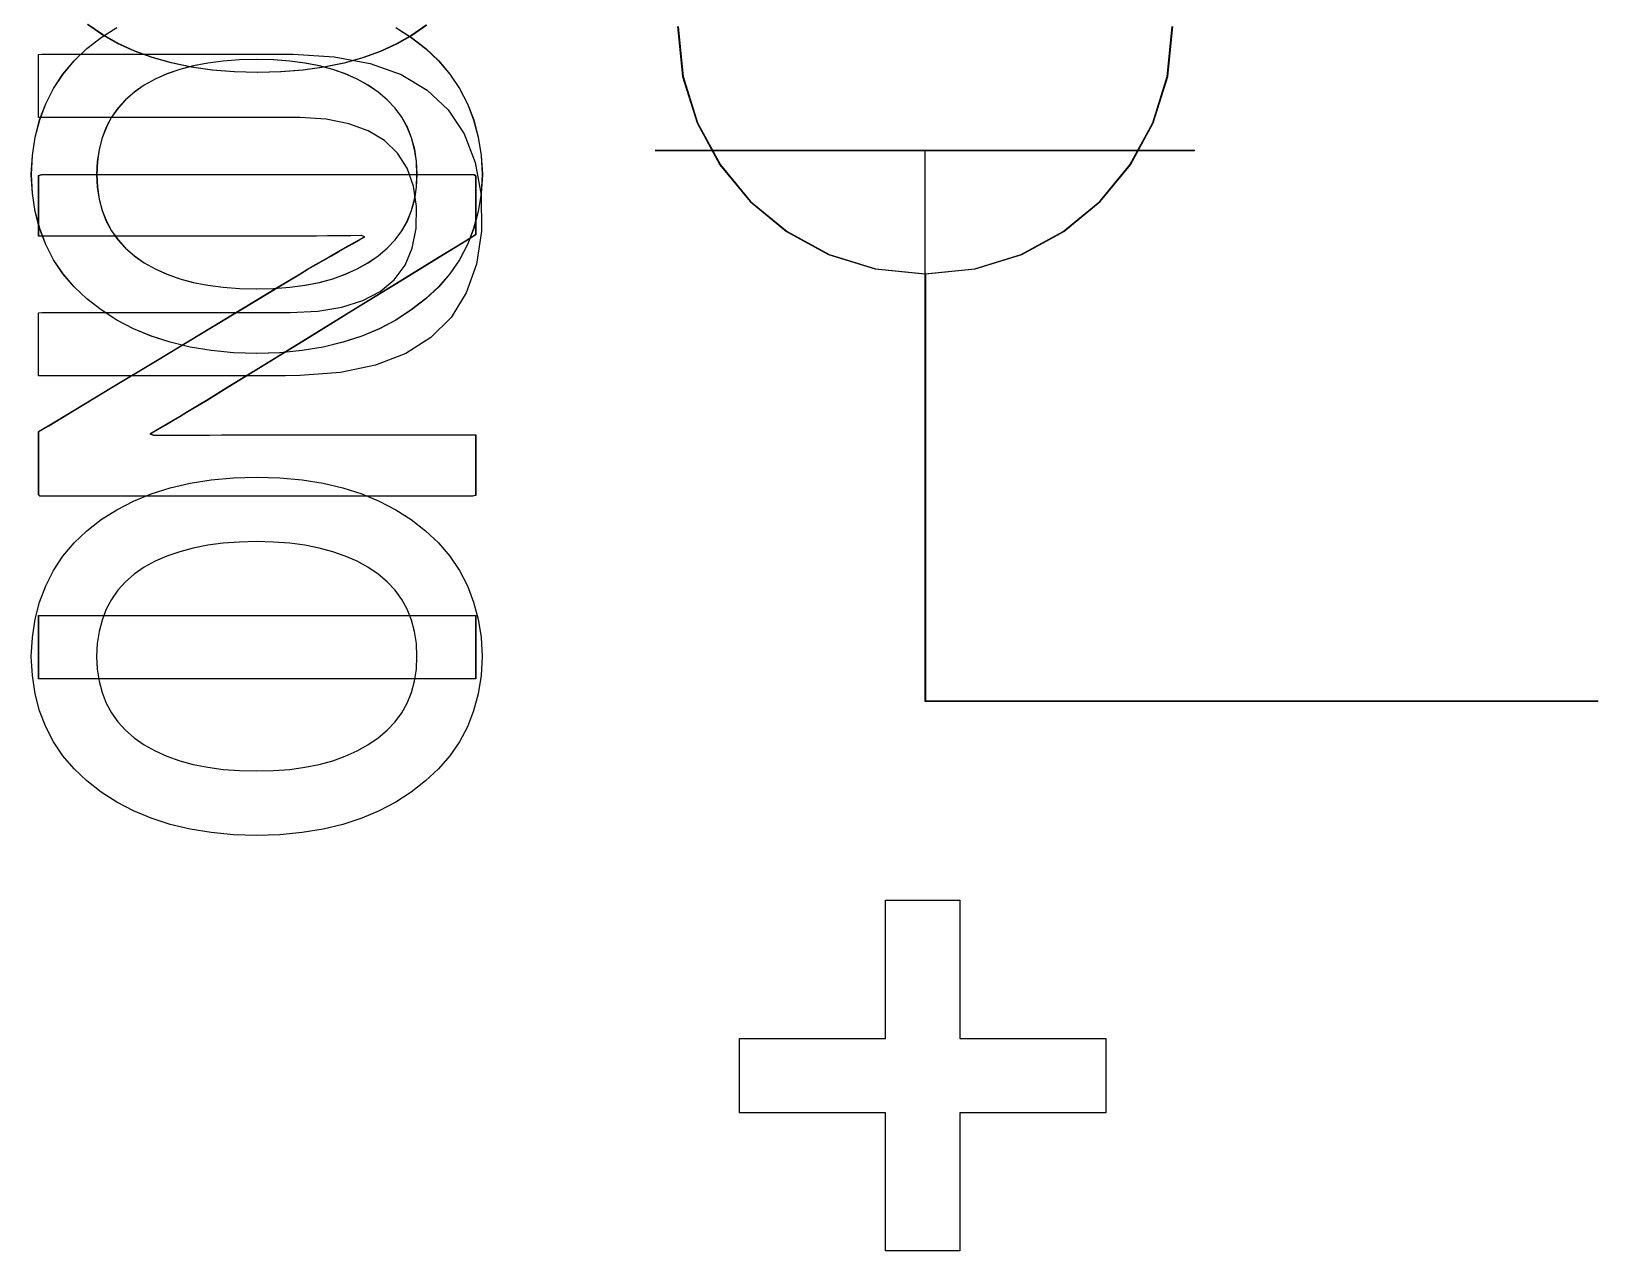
# Model space of a CAD drawing. Extents: x 1 to 47.7, y 0.2 to 35.
# Drawn here: x 34.6095 to 34.9579, y 9.7129 to 9.9841 of the extents above; entities that cross this region are included whole.
import ezdxf

# ---------------------------------------------------------------- set-up
doc = ezdxf.new("R2010")
doc.units = 0
doc.header["$MEASUREMENT"] = 0
for name, color, linetype in [('5_1___24__TARGET_LEDS___12', 7, 'CONTINUOUS'), ('6_2___8__INDEPENDENT_INPUT', 7, 'CONTINUOUS'), ('6_3___8__OPTOISO_INDEPENDE', 7, 'CONTINUOUS'), ('6_4___24__OPTOISO_INDEPEND', 7, 'CONTINUOUS'), ('6_5___8__INDEPENDENT_INPUT', 7, 'CONTINUOUS'), ('6_6___8__INDEPENDENT_INPUT', 7, 'CONTINUOUS'), ('6_7___8__OPTOISO_INDEPENDE', 7, 'CONTINUOUS'), ('6_8___8__OPTOISO_INDEPENDE', 7, 'CONTINUOUS')]:
    doc.layers.add(name, color=color, linetype=linetype)

msp = doc.modelspace()

# ---------------------------------------------------------------- linework, layer by layer
at = {"layer": '5_1___24__TARGET_LEDS___12'}
for points in [[(34.69747, 9.98552), (34.69429, 9.98331), (34.69087, 9.98136), (34.68719, 9.97967), (34.68327, 9.97824), (34.6791, 9.97707), (34.67467, 9.97616), (34.67, 9.97551), (34.66507, 9.97512), (34.6599, 9.97499), (34.65474, 9.97512), (34.64982, 9.97552), (34.64514, 9.97618), (34.6407, 9.9771), (34.6365, 9.97829), (34.63254, 9.97974), (34.62882, 9.98145), (34.62533, 9.98343), (34.6221, 9.98567)], [(34.7534, 9.98518), (34.75452, 9.9741), (34.75772, 9.96378), (34.7628, 9.95444), (34.76951, 9.9463), (34.77765, 9.93959), (34.787, 9.93452), (34.79733, 9.93131), (34.80842, 9.93019), (34.8195, 9.93131), (34.82983, 9.93452), (34.83917, 9.93959), (34.8473, 9.9463), (34.85402, 9.95444), (34.85908, 9.96378), (34.86229, 9.9741), (34.8634, 9.98518)], [(34.80842, 9.93019), (34.80842, 9.8352), (34.95803, 9.8352)], [(34.70839, 9.8401), (34.61121, 9.8401), (34.61121, 9.85419), (34.70839, 9.85419), (34.70839, 9.8401)]]:
    msp.add_lwpolyline(points, dxfattribs=at)
msp.add_lwpolyline([(34.70839, 9.93884), (34.70616, 9.93747), (34.70023, 9.93381), (34.69169, 9.92856), (34.68165, 9.92238), (34.67121, 9.91595), (34.66149, 9.90997), (34.65358, 9.9051), (34.6486, 9.90203), (34.64699, 9.90105), (34.64546, 9.90013), (34.64398, 9.89925), (34.64255, 9.8984), (34.64115, 9.89757), (34.6398, 9.89678), (34.63849, 9.89601), (34.63723, 9.89527), (34.63601, 9.89457), (34.6368, 9.89427), (34.63913, 9.89428), (34.64155, 9.89429), (34.64403, 9.8943), (34.64659, 9.89431), (34.64923, 9.89433), (34.65194, 9.89435), (34.65473, 9.89438), (34.6576, 9.8944), (34.65938, 9.89441), (34.6639, 9.89441), (34.67071, 9.89441), (34.67888, 9.89441), (34.68752, 9.89441), (34.69569, 9.89441), (34.7025, 9.89441), (34.70702, 9.89441), (34.70839, 9.8944), (34.70839, 9.89376), (34.70839, 9.89233), (34.70839, 9.89035), (34.70839, 9.88807), (34.70839, 9.88574), (34.70839, 9.8836), (34.70839, 9.8819), (34.70839, 9.88089), (34.70771, 9.88072), (34.70141, 9.88072), (34.68995, 9.88072), (34.67509, 9.88072), (34.6586, 9.88072), (34.64224, 9.88072), (34.62776, 9.88072), (34.61693, 9.88072), (34.61151, 9.88072), (34.61121, 9.881), (34.61121, 9.88217), (34.61121, 9.88404), (34.61121, 9.88633), (34.61121, 9.88879), (34.61121, 9.89116), (34.61121, 9.89318), (34.61121, 9.89458), (34.61121, 9.8951), (34.61337, 9.89641), (34.61914, 9.89989), (34.62745, 9.9049), (34.63722, 9.9108), (34.64738, 9.91693), (34.65684, 9.92263), (34.66454, 9.92728), (34.66939, 9.93021), (34.67105, 9.9312), (34.67285, 9.93225), (34.67459, 9.93326), (34.67627, 9.93422), (34.67789, 9.93514), (34.67945, 9.93602), (34.68094, 9.93686), (34.68237, 9.93765), (34.68373, 9.9384), (34.68295, 9.93869), (34.68055, 9.93866), (34.67807, 9.93864), (34.67552, 9.93862), (34.67291, 9.9386), (34.67023, 9.93859), (34.66748, 9.93858), (34.66467, 9.93857), (34.66178, 9.93857), (34.66, 9.93857), (34.6555, 9.93857), (34.64872, 9.93857), (34.64058, 9.93857), (34.63199, 9.93857), (34.62385, 9.93857), (34.61707, 9.93857), (34.61257, 9.93857), (34.61121, 9.93858), (34.61121, 9.93922), (34.61121, 9.94065), (34.61121, 9.94263), (34.61121, 9.94491), (34.61121, 9.94725), (34.61121, 9.94939), (34.61121, 9.95108), (34.61121, 9.95209), (34.61189, 9.95226), (34.61818, 9.95226), (34.62964, 9.95226), (34.6445, 9.95226), (34.66099, 9.95226), (34.67736, 9.95226), (34.69184, 9.95226), (34.70267, 9.95226), (34.70808, 9.95226), (34.70839, 9.952), (34.70839, 9.9509), (34.70839, 9.94916), (34.70839, 9.94702), (34.70839, 9.94472), (34.70839, 9.94251), (34.70839, 9.94063), (34.70839, 9.93933)], close=True, dxfattribs=at)
at = {"layer": '6_2___8__INDEPENDENT_INPUT'}
for points in [[(34.66774, 9.97904), (34.67686, 9.97849), (34.68486, 9.97697), (34.69176, 9.9745), (34.69754, 9.97106), (34.70221, 9.96666), (34.70577, 9.9613), (34.70821, 9.95499), (34.70955, 9.94771), (34.70967, 9.93968), (34.70852, 9.93234), (34.70626, 9.92595), (34.70289, 9.92051), (34.69841, 9.91602), (34.69281, 9.91247), (34.6861, 9.90988), (34.67828, 9.90823), (34.66935, 9.90754), (34.66605, 9.90751), (34.66105, 9.90751), (34.65339, 9.90751), (34.64414, 9.90751), (34.63436, 9.90751), (34.6251, 9.90751), (34.61744, 9.90751), (34.61244, 9.90751), (34.61107, 9.90753), (34.61107, 9.90826), (34.61107, 9.90981), (34.61107, 9.91191), (34.61107, 9.91431), (34.61107, 9.91674), (34.61107, 9.91892), (34.61107, 9.9206), (34.61107, 9.92152), (34.61185, 9.9216), (34.61616, 9.9216), (34.62333, 9.9216), (34.63229, 9.9216), (34.642, 9.9216), (34.65138, 9.9216), (34.6594, 9.9216), (34.66498, 9.9216), (34.66707, 9.9216), (34.67322, 9.9219), (34.67861, 9.92277), (34.68324, 9.92423), (34.68713, 9.92626), (34.69026, 9.92889), (34.69264, 9.93209), (34.69426, 9.93588), (34.69514, 9.94025), (34.69522, 9.94514), (34.69452, 9.94971), (34.69309, 9.95368), (34.69094, 9.95705), (34.68806, 9.95982), (34.68445, 9.962), (34.68012, 9.96358), (34.67506, 9.96456), (34.66927, 9.96495), (34.66664, 9.96495), (34.66158, 9.96495), (34.65384, 9.96495), (34.64449, 9.96495), (34.6346, 9.96495), (34.62525, 9.96495), (34.61751, 9.96495), (34.61246, 9.96495), (34.61107, 9.96497), (34.61107, 9.9657), (34.61107, 9.96725), (34.61107, 9.96935), (34.61107, 9.97175), (34.61107, 9.97418), (34.61107, 9.97636), (34.61107, 9.97805), (34.61107, 9.97896), (34.61186, 9.97904), (34.61622, 9.97904), (34.62348, 9.97904), (34.63255, 9.97904), (34.64236, 9.97904), (34.65186, 9.97904), (34.65997, 9.97904), (34.66562, 9.97904)], [(34.65963, 9.88498), (34.6648, 9.88481), (34.66973, 9.88435), (34.6744, 9.8836), (34.67882, 9.88256), (34.683, 9.88124), (34.68692, 9.87963), (34.6906, 9.87773), (34.69402, 9.87554), (34.69722, 9.87305), (34.7001, 9.87032), (34.70261, 9.86736), (34.70474, 9.86419), (34.7065, 9.86079), (34.70789, 9.85718), (34.7089, 9.85336), (34.70954, 9.84931), (34.70981, 9.84505), (34.70954, 9.84081), (34.7089, 9.8368), (34.70789, 9.83302), (34.7065, 9.82945), (34.70474, 9.82611), (34.70261, 9.82298), (34.7001, 9.82008), (34.69722, 9.8174), (34.69402, 9.81492), (34.6906, 9.81268), (34.68692, 9.81073), (34.683, 9.80908), (34.67882, 9.80772), (34.6744, 9.80666), (34.66973, 9.80589), (34.6648, 9.80542), (34.65963, 9.80524), (34.65445, 9.80542), (34.64952, 9.80589), (34.64483, 9.80666), (34.64039, 9.80772), (34.63619, 9.80908), (34.63223, 9.81073), (34.62852, 9.81268), (34.62505, 9.81492), (34.62186, 9.8174), (34.61902, 9.82008), (34.61655, 9.82298), (34.61445, 9.82611), (34.61272, 9.82945), (34.61136, 9.83302), (34.61038, 9.8368), (34.60976, 9.84081), (34.60951, 9.84505), (34.60976, 9.84931), (34.61038, 9.85336), (34.61136, 9.85718), (34.61272, 9.86079), (34.61445, 9.86419), (34.61655, 9.86736), (34.61902, 9.87032), (34.62186, 9.87305), (34.62505, 9.87554), (34.62852, 9.87773), (34.63223, 9.87963), (34.63619, 9.88124), (34.64039, 9.88256), (34.64483, 9.8836), (34.64952, 9.88435), (34.65445, 9.88481)], [(34.65963, 9.87062), (34.65581, 9.87053), (34.65219, 9.87026), (34.64877, 9.86982), (34.64554, 9.86919), (34.64251, 9.86839), (34.63968, 9.86741), (34.63705, 9.86625), (34.63461, 9.86491), (34.6324, 9.86339), (34.63046, 9.86169), (34.62878, 9.85982), (34.62735, 9.85778), (34.62617, 9.85557), (34.62526, 9.85319), (34.62459, 9.85065), (34.62418, 9.84793), (34.62402, 9.84505), (34.62418, 9.84222), (34.62459, 9.83955), (34.62526, 9.83705), (34.62617, 9.83471), (34.62735, 9.83253), (34.62878, 9.83051), (34.63046, 9.82866), (34.6324, 9.82696), (34.63461, 9.82543), (34.63705, 9.82406), (34.63968, 9.82288), (34.64251, 9.82188), (34.64554, 9.82106), (34.64877, 9.82043), (34.65219, 9.81997), (34.65581, 9.8197), (34.65963, 9.81961), (34.6634, 9.8197), (34.66698, 9.81997), (34.67036, 9.82043), (34.67356, 9.82106), (34.67655, 9.82188), (34.67936, 9.82288), (34.68197, 9.82406), (34.68438, 9.82543), (34.68664, 9.82696), (34.68867, 9.82866), (34.69043, 9.83051), (34.69192, 9.83253), (34.69313, 9.83471), (34.69408, 9.83705), (34.69476, 9.83955), (34.69516, 9.84222), (34.6953, 9.84505), (34.69516, 9.84793), (34.69476, 9.85065), (34.69408, 9.85319), (34.69313, 9.85557), (34.69192, 9.85778), (34.69043, 9.85982), (34.68867, 9.86169), (34.68664, 9.86339), (34.68438, 9.86491), (34.68197, 9.86625), (34.67936, 9.86741), (34.67655, 9.86839), (34.67356, 9.86919), (34.67036, 9.86982), (34.66698, 9.87026), (34.6634, 9.87053)]]:
    msp.add_lwpolyline(points, close=True, dxfattribs=at)
for points in [[(34.7483, 9.95769), (34.8683, 9.95769)], [(34.80829, 9.95769), (34.80829, 9.8352), (34.95794, 9.8352)]]:
    msp.add_lwpolyline(points, dxfattribs=at)
at = {"layer": '6_3___8__OPTOISO_INDEPENDE'}
for points in [[(34.66774, 9.97904), (34.67686, 9.97849), (34.68486, 9.97697), (34.69176, 9.9745), (34.69754, 9.97106), (34.70221, 9.96666), (34.70577, 9.9613), (34.70821, 9.95499), (34.70955, 9.94771), (34.70967, 9.93968), (34.70852, 9.93234), (34.70626, 9.92595), (34.70289, 9.92051), (34.69841, 9.91602), (34.69281, 9.91247), (34.6861, 9.90988), (34.67828, 9.90823), (34.66935, 9.90754), (34.66605, 9.90751), (34.66105, 9.90751), (34.65339, 9.90751), (34.64414, 9.90751), (34.63436, 9.90751), (34.6251, 9.90751), (34.61744, 9.90751), (34.61244, 9.90751), (34.61107, 9.90753), (34.61107, 9.90826), (34.61107, 9.90981), (34.61107, 9.91191), (34.61107, 9.91431), (34.61107, 9.91674), (34.61107, 9.91892), (34.61107, 9.9206), (34.61107, 9.92152), (34.61185, 9.9216), (34.61616, 9.9216), (34.62333, 9.9216), (34.63229, 9.9216), (34.642, 9.9216), (34.65138, 9.9216), (34.6594, 9.9216), (34.66498, 9.9216), (34.66707, 9.9216), (34.67322, 9.9219), (34.67861, 9.92277), (34.68324, 9.92423), (34.68713, 9.92626), (34.69026, 9.92889), (34.69264, 9.93209), (34.69426, 9.93588), (34.69514, 9.94025), (34.69522, 9.94514), (34.69452, 9.94971), (34.69309, 9.95368), (34.69094, 9.95705), (34.68806, 9.95982), (34.68445, 9.962), (34.68012, 9.96358), (34.67506, 9.96456), (34.66927, 9.96495), (34.66664, 9.96495), (34.66158, 9.96495), (34.65384, 9.96495), (34.64449, 9.96495), (34.6346, 9.96495), (34.62525, 9.96495), (34.61751, 9.96495), (34.61246, 9.96495), (34.61107, 9.96497), (34.61107, 9.9657), (34.61107, 9.96725), (34.61107, 9.96935), (34.61107, 9.97175), (34.61107, 9.97418), (34.61107, 9.97636), (34.61107, 9.97805), (34.61107, 9.97896), (34.61186, 9.97904), (34.61622, 9.97904), (34.62348, 9.97904), (34.63255, 9.97904), (34.64236, 9.97904), (34.65186, 9.97904), (34.65997, 9.97904), (34.66562, 9.97904)], [(34.65963, 9.88498), (34.6648, 9.88481), (34.66973, 9.88435), (34.6744, 9.8836), (34.67882, 9.88256), (34.683, 9.88124), (34.68692, 9.87963), (34.6906, 9.87773), (34.69402, 9.87554), (34.69722, 9.87305), (34.7001, 9.87032), (34.70261, 9.86736), (34.70474, 9.86419), (34.7065, 9.86079), (34.70789, 9.85718), (34.7089, 9.85336), (34.70954, 9.84931), (34.70981, 9.84505), (34.70954, 9.84081), (34.7089, 9.8368), (34.70789, 9.83302), (34.7065, 9.82945), (34.70474, 9.82611), (34.70261, 9.82298), (34.7001, 9.82008), (34.69722, 9.8174), (34.69402, 9.81492), (34.6906, 9.81268), (34.68692, 9.81073), (34.683, 9.80908), (34.67882, 9.80772), (34.6744, 9.80666), (34.66973, 9.80589), (34.6648, 9.80542), (34.65963, 9.80524), (34.65445, 9.80542), (34.64952, 9.80589), (34.64483, 9.80666), (34.64039, 9.80772), (34.63619, 9.80908), (34.63223, 9.81073), (34.62852, 9.81268), (34.62505, 9.81492), (34.62186, 9.8174), (34.61902, 9.82008), (34.61655, 9.82298), (34.61445, 9.82611), (34.61272, 9.82945), (34.61136, 9.83302), (34.61038, 9.8368), (34.60976, 9.84081), (34.60951, 9.84505), (34.60976, 9.84931), (34.61038, 9.85336), (34.61136, 9.85718), (34.61272, 9.86079), (34.61445, 9.86419), (34.61655, 9.86736), (34.61902, 9.87032), (34.62186, 9.87305), (34.62505, 9.87554), (34.62852, 9.87773), (34.63223, 9.87963), (34.63619, 9.88124), (34.64039, 9.88256), (34.64483, 9.8836), (34.64952, 9.88435), (34.65445, 9.88481)], [(34.65963, 9.87062), (34.65581, 9.87053), (34.65219, 9.87026), (34.64877, 9.86982), (34.64554, 9.86919), (34.64251, 9.86839), (34.63968, 9.86741), (34.63705, 9.86625), (34.63461, 9.86491), (34.6324, 9.86339), (34.63046, 9.86169), (34.62878, 9.85982), (34.62735, 9.85778), (34.62617, 9.85557), (34.62526, 9.85319), (34.62459, 9.85065), (34.62418, 9.84793), (34.62402, 9.84505), (34.62418, 9.84222), (34.62459, 9.83955), (34.62526, 9.83705), (34.62617, 9.83471), (34.62735, 9.83253), (34.62878, 9.83051), (34.63046, 9.82866), (34.6324, 9.82696), (34.63461, 9.82543), (34.63705, 9.82406), (34.63968, 9.82288), (34.64251, 9.82188), (34.64554, 9.82106), (34.64877, 9.82043), (34.65219, 9.81997), (34.65581, 9.8197), (34.65963, 9.81961), (34.6634, 9.8197), (34.66698, 9.81997), (34.67036, 9.82043), (34.67356, 9.82106), (34.67655, 9.82188), (34.67936, 9.82288), (34.68197, 9.82406), (34.68438, 9.82543), (34.68664, 9.82696), (34.68867, 9.82866), (34.69043, 9.83051), (34.69192, 9.83253), (34.69313, 9.83471), (34.69408, 9.83705), (34.69476, 9.83955), (34.69516, 9.84222), (34.6953, 9.84505), (34.69516, 9.84793), (34.69476, 9.85065), (34.69408, 9.85319), (34.69313, 9.85557), (34.69192, 9.85778), (34.69043, 9.85982), (34.68867, 9.86169), (34.68664, 9.86339), (34.68438, 9.86491), (34.68197, 9.86625), (34.67936, 9.86741), (34.67655, 9.86839), (34.67356, 9.86919), (34.67036, 9.86982), (34.66698, 9.87026), (34.6634, 9.87053)]]:
    msp.add_lwpolyline(points, close=True, dxfattribs=at)
for points in [[(34.7483, 9.95769), (34.8683, 9.95769)], [(34.80829, 9.95769), (34.80829, 9.83521), (34.95794, 9.83521)]]:
    msp.add_lwpolyline(points, dxfattribs=at)
at = {"layer": '6_4___24__OPTOISO_INDEPEND'}
for points in [[(34.69737, 9.98552), (34.69418, 9.98331), (34.69076, 9.98136), (34.68708, 9.97967), (34.68316, 9.97824), (34.67899, 9.97707), (34.67456, 9.97616), (34.66989, 9.97551), (34.66496, 9.97512), (34.65979, 9.97499), (34.65463, 9.97512), (34.64971, 9.97552), (34.64503, 9.97618), (34.64059, 9.9771), (34.63639, 9.97829), (34.63243, 9.97974), (34.62871, 9.98145), (34.62523, 9.98343), (34.62199, 9.98567)], [(34.75327, 9.98518), (34.75439, 9.9741), (34.75759, 9.96378), (34.76267, 9.95444), (34.76938, 9.9463), (34.77752, 9.93959), (34.78687, 9.93452), (34.7972, 9.93131), (34.80829, 9.93019), (34.81937, 9.93131), (34.8297, 9.93452), (34.83904, 9.93959), (34.84717, 9.9463), (34.85389, 9.95444), (34.85895, 9.96378), (34.86216, 9.9741), (34.86327, 9.98518)], [(34.80829, 9.93019), (34.80829, 9.8352), (34.95794, 9.83519)], [(34.70828, 9.8401), (34.6111, 9.8401), (34.6111, 9.85419), (34.70828, 9.85419), (34.70828, 9.8401)]]:
    msp.add_lwpolyline(points, dxfattribs=at)
msp.add_lwpolyline([(34.70828, 9.93884), (34.70606, 9.93747), (34.70012, 9.93381), (34.69158, 9.92856), (34.68154, 9.92238), (34.67111, 9.91595), (34.66138, 9.90997), (34.65347, 9.9051), (34.64849, 9.90203), (34.64688, 9.90105), (34.64536, 9.90013), (34.64388, 9.89925), (34.64244, 9.8984), (34.64104, 9.89757), (34.63969, 9.89678), (34.63839, 9.89601), (34.63712, 9.89527), (34.6359, 9.89457), (34.63669, 9.89427), (34.63903, 9.89428), (34.64144, 9.89429), (34.64392, 9.8943), (34.64649, 9.89431), (34.64912, 9.89433), (34.65184, 9.89435), (34.65462, 9.89438), (34.65749, 9.8944), (34.65927, 9.89441), (34.66379, 9.89441), (34.6706, 9.89441), (34.67878, 9.89441), (34.68741, 9.89441), (34.69558, 9.89441), (34.70239, 9.89441), (34.70691, 9.89441), (34.70828, 9.8944), (34.70828, 9.89376), (34.70828, 9.89233), (34.70828, 9.89035), (34.70828, 9.88807), (34.70828, 9.88574), (34.70828, 9.8836), (34.70828, 9.8819), (34.70828, 9.88089), (34.7076, 9.88072), (34.7013, 9.88072), (34.68984, 9.88072), (34.67499, 9.88072), (34.65849, 9.88072), (34.64213, 9.88072), (34.62765, 9.88072), (34.61682, 9.88072), (34.6114, 9.88072), (34.6111, 9.881), (34.6111, 9.88217), (34.6111, 9.88404), (34.6111, 9.88633), (34.6111, 9.88879), (34.6111, 9.89116), (34.6111, 9.89318), (34.6111, 9.89458), (34.6111, 9.8951), (34.61326, 9.89641), (34.61904, 9.89989), (34.62735, 9.9049), (34.63712, 9.9108), (34.64727, 9.91693), (34.65673, 9.92263), (34.66443, 9.92728), (34.66928, 9.93021), (34.67094, 9.9312), (34.67274, 9.93225), (34.67448, 9.93326), (34.67616, 9.93422), (34.67778, 9.93514), (34.67934, 9.93602), (34.68083, 9.93686), (34.68226, 9.93765), (34.68362, 9.9384), (34.68285, 9.93869), (34.68044, 9.93866), (34.67796, 9.93864), (34.67542, 9.93862), (34.6728, 9.9386), (34.67012, 9.93859), (34.66737, 9.93858), (34.66456, 9.93857), (34.66167, 9.93857), (34.65989, 9.93857), (34.65539, 9.93857), (34.64862, 9.93857), (34.64047, 9.93857), (34.63188, 9.93857), (34.62374, 9.93857), (34.61696, 9.93857), (34.61246, 9.93857), (34.6111, 9.93858), (34.6111, 9.93922), (34.6111, 9.94065), (34.6111, 9.94263), (34.6111, 9.94491), (34.6111, 9.94725), (34.6111, 9.94939), (34.6111, 9.95108), (34.6111, 9.95209), (34.61178, 9.95226), (34.61808, 9.95226), (34.62953, 9.95226), (34.64439, 9.95226), (34.66088, 9.95226), (34.67725, 9.95226), (34.69173, 9.95226), (34.70256, 9.95226), (34.70797, 9.95226), (34.70828, 9.952), (34.70828, 9.9509), (34.70828, 9.94916), (34.70828, 9.94702), (34.70828, 9.94472), (34.70828, 9.94251), (34.70828, 9.94063), (34.70828, 9.93933)], close=True, dxfattribs=at)
at = {"layer": '6_5___8__INDEPENDENT_INPUT'}
for points in [[(34.6906, 9.98496), (34.69402, 9.98277), (34.69722, 9.98029), (34.7001, 9.97755), (34.70261, 9.97459), (34.70474, 9.97142), (34.7065, 9.96803), (34.70789, 9.96442), (34.7089, 9.96059), (34.70954, 9.95654), (34.70981, 9.95228), (34.70954, 9.94805), (34.7089, 9.94404), (34.70789, 9.94025), (34.7065, 9.93668), (34.70474, 9.93334), (34.70261, 9.93021), (34.7001, 9.92731), (34.69722, 9.92464), (34.69402, 9.92215), (34.6906, 9.91991), (34.68692, 9.91796), (34.683, 9.91631), (34.67882, 9.91496), (34.6744, 9.91389), (34.66973, 9.91313), (34.6648, 9.91265), (34.65963, 9.91248), (34.65445, 9.91265), (34.64952, 9.91313), (34.64483, 9.91389), (34.64039, 9.91496), (34.63619, 9.91631), (34.63223, 9.91796), (34.62852, 9.91991), (34.62505, 9.92215), (34.62186, 9.92464), (34.61902, 9.92731), (34.61655, 9.93021), (34.61445, 9.93334), (34.61272, 9.93668), (34.61136, 9.94025), (34.61038, 9.94404), (34.60976, 9.94805), (34.60951, 9.95228), (34.60976, 9.95654), (34.61038, 9.96059), (34.61136, 9.96442), (34.61272, 9.96803), (34.61445, 9.97142), (34.61655, 9.97459), (34.61902, 9.97755), (34.62186, 9.98029), (34.62505, 9.98277), (34.62852, 9.98496)], [(34.74828, 9.9576), (34.86829, 9.9576)], [(34.80828, 9.95768), (34.80828, 9.83511), (34.95795, 9.83511)]]:
    msp.add_lwpolyline(points, dxfattribs=at)
msp.add_lwpolyline([(34.65963, 9.97785), (34.65581, 9.97776), (34.65219, 9.97749), (34.64877, 9.97705), (34.64554, 9.97642), (34.64251, 9.97562), (34.63968, 9.97464), (34.63705, 9.97348), (34.63461, 9.97214), (34.6324, 9.97062), (34.63046, 9.96892), (34.62878, 9.96705), (34.62735, 9.96501), (34.62617, 9.9628), (34.62526, 9.96043), (34.62459, 9.95788), (34.62418, 9.95516), (34.62402, 9.95228), (34.62418, 9.94945), (34.62459, 9.94679), (34.62526, 9.94428), (34.62617, 9.94194), (34.62735, 9.93976), (34.62878, 9.93775), (34.63046, 9.93589), (34.6324, 9.9342), (34.63461, 9.93266), (34.63705, 9.9313), (34.63968, 9.93011), (34.64251, 9.92911), (34.64554, 9.92829), (34.64877, 9.92766), (34.65219, 9.9272), (34.65581, 9.92693), (34.65963, 9.92684), (34.6634, 9.92693), (34.66698, 9.9272), (34.67036, 9.92766), (34.67356, 9.92829), (34.67655, 9.92911), (34.67936, 9.93011), (34.68197, 9.9313), (34.68438, 9.93266), (34.68664, 9.9342), (34.68867, 9.93589), (34.69043, 9.93775), (34.69192, 9.93976), (34.69313, 9.94194), (34.69408, 9.94428), (34.69476, 9.94679), (34.69516, 9.94945), (34.6953, 9.95228), (34.69516, 9.95516), (34.69476, 9.95788), (34.69408, 9.96043), (34.69313, 9.9628), (34.69192, 9.96501), (34.69043, 9.96705), (34.68867, 9.96892), (34.68664, 9.97062), (34.68438, 9.97214), (34.68197, 9.97348), (34.67936, 9.97464), (34.67655, 9.97562), (34.67356, 9.97642), (34.67036, 9.97705), (34.66698, 9.97749), (34.6634, 9.97776)], close=True, dxfattribs=at)
at = {"layer": '6_6___8__INDEPENDENT_INPUT'}
for points in [[(34.66774, 9.97904), (34.67686, 9.97849), (34.68486, 9.97697), (34.69176, 9.9745), (34.69754, 9.97106), (34.70221, 9.96666), (34.70577, 9.9613), (34.70821, 9.95499), (34.70955, 9.94771), (34.70967, 9.93968), (34.70852, 9.93234), (34.70626, 9.92595), (34.70289, 9.92051), (34.69841, 9.91602), (34.69281, 9.91247), (34.6861, 9.90988), (34.67828, 9.90823), (34.66935, 9.90754), (34.66605, 9.90751), (34.66105, 9.90751), (34.65339, 9.90751), (34.64414, 9.90751), (34.63436, 9.90751), (34.6251, 9.90751), (34.61744, 9.90751), (34.61244, 9.90751), (34.61107, 9.90753), (34.61107, 9.90826), (34.61107, 9.90981), (34.61107, 9.91191), (34.61107, 9.91431), (34.61107, 9.91674), (34.61107, 9.91892), (34.61107, 9.9206), (34.61107, 9.92152), (34.61185, 9.9216), (34.61616, 9.9216), (34.62333, 9.9216), (34.63229, 9.9216), (34.642, 9.9216), (34.65138, 9.9216), (34.6594, 9.9216), (34.66498, 9.9216), (34.66707, 9.9216), (34.67322, 9.9219), (34.67861, 9.92277), (34.68324, 9.92423), (34.68713, 9.92626), (34.69026, 9.92889), (34.69264, 9.93209), (34.69426, 9.93588), (34.69514, 9.94025), (34.69522, 9.94514), (34.69452, 9.94971), (34.69309, 9.95368), (34.69094, 9.95705), (34.68806, 9.95982), (34.68445, 9.962), (34.68012, 9.96358), (34.67506, 9.96456), (34.66927, 9.96495), (34.66664, 9.96495), (34.66158, 9.96495), (34.65384, 9.96495), (34.64449, 9.96495), (34.6346, 9.96495), (34.62525, 9.96495), (34.61751, 9.96495), (34.61246, 9.96495), (34.61107, 9.96497), (34.61107, 9.9657), (34.61107, 9.96725), (34.61107, 9.96935), (34.61107, 9.97175), (34.61107, 9.97418), (34.61107, 9.97636), (34.61107, 9.97805), (34.61107, 9.97896), (34.61186, 9.97904), (34.61622, 9.97904), (34.62348, 9.97904), (34.63255, 9.97904), (34.64236, 9.97904), (34.65186, 9.97904), (34.65997, 9.97904), (34.66562, 9.97904)], [(34.65963, 9.88498), (34.6648, 9.88481), (34.66973, 9.88435), (34.6744, 9.8836), (34.67882, 9.88256), (34.683, 9.88124), (34.68692, 9.87963), (34.6906, 9.87773), (34.69402, 9.87554), (34.69722, 9.87305), (34.7001, 9.87032), (34.70261, 9.86736), (34.70474, 9.86419), (34.7065, 9.86079), (34.70789, 9.85718), (34.7089, 9.85336), (34.70954, 9.84931), (34.70981, 9.84505), (34.70954, 9.84081), (34.7089, 9.8368), (34.70789, 9.83302), (34.7065, 9.82945), (34.70474, 9.82611), (34.70261, 9.82298), (34.7001, 9.82008), (34.69722, 9.8174), (34.69402, 9.81492), (34.6906, 9.81268), (34.68692, 9.81073), (34.683, 9.80908), (34.67882, 9.80772), (34.6744, 9.80666), (34.66973, 9.80589), (34.6648, 9.80542), (34.65963, 9.80524), (34.65445, 9.80542), (34.64952, 9.80589), (34.64483, 9.80666), (34.64039, 9.80772), (34.63619, 9.80908), (34.63223, 9.81073), (34.62852, 9.81268), (34.62505, 9.81492), (34.62186, 9.8174), (34.61902, 9.82008), (34.61655, 9.82298), (34.61445, 9.82611), (34.61272, 9.82945), (34.61136, 9.83302), (34.61038, 9.8368), (34.60976, 9.84081), (34.60951, 9.84505), (34.60976, 9.84931), (34.61038, 9.85336), (34.61136, 9.85718), (34.61272, 9.86079), (34.61445, 9.86419), (34.61655, 9.86736), (34.61902, 9.87032), (34.62186, 9.87305), (34.62505, 9.87554), (34.62852, 9.87773), (34.63223, 9.87963), (34.63619, 9.88124), (34.64039, 9.88256), (34.64483, 9.8836), (34.64952, 9.88435), (34.65445, 9.88481)], [(34.65963, 9.87062), (34.65581, 9.87053), (34.65219, 9.87026), (34.64877, 9.86982), (34.64554, 9.86919), (34.64251, 9.86839), (34.63968, 9.86741), (34.63705, 9.86625), (34.63461, 9.86491), (34.6324, 9.86339), (34.63046, 9.86169), (34.62878, 9.85982), (34.62735, 9.85778), (34.62617, 9.85557), (34.62526, 9.85319), (34.62459, 9.85065), (34.62418, 9.84793), (34.62402, 9.84505), (34.62418, 9.84222), (34.62459, 9.83955), (34.62526, 9.83705), (34.62617, 9.83471), (34.62735, 9.83253), (34.62878, 9.83051), (34.63046, 9.82866), (34.6324, 9.82696), (34.63461, 9.82543), (34.63705, 9.82406), (34.63968, 9.82288), (34.64251, 9.82188), (34.64554, 9.82106), (34.64877, 9.82043), (34.65219, 9.81997), (34.65581, 9.8197), (34.65963, 9.81961), (34.6634, 9.8197), (34.66698, 9.81997), (34.67036, 9.82043), (34.67356, 9.82106), (34.67655, 9.82188), (34.67936, 9.82288), (34.68197, 9.82406), (34.68438, 9.82543), (34.68664, 9.82696), (34.68867, 9.82866), (34.69043, 9.83051), (34.69192, 9.83253), (34.69313, 9.83471), (34.69408, 9.83705), (34.69476, 9.83955), (34.69516, 9.84222), (34.6953, 9.84505), (34.69516, 9.84793), (34.69476, 9.85065), (34.69408, 9.85319), (34.69313, 9.85557), (34.69192, 9.85778), (34.69043, 9.85982), (34.68867, 9.86169), (34.68664, 9.86339), (34.68438, 9.86491), (34.68197, 9.86625), (34.67936, 9.86741), (34.67655, 9.86839), (34.67356, 9.86919), (34.67036, 9.86982), (34.66698, 9.87026), (34.6634, 9.87053)]]:
    msp.add_lwpolyline(points, close=True, dxfattribs=at)
for points in [[(34.7483, 9.95769), (34.8683, 9.95769)], [(34.80829, 9.95769), (34.80829, 9.8352), (34.95794, 9.8352)], [(34.81607, 9.76014), (34.84854, 9.76014), (34.84854, 9.74355), (34.81607, 9.74355), (34.81607, 9.71291), (34.79949, 9.71291), (34.79949, 9.74355), (34.76702, 9.74355), (34.76702, 9.76014), (34.79949, 9.76014), (34.79949, 9.79089), (34.81607, 9.79089), (34.81607, 9.76014)]]:
    msp.add_lwpolyline(points, dxfattribs=at)
at = {"layer": '6_7___8__OPTOISO_INDEPENDE'}
for points in [[(34.66774, 9.97904), (34.67686, 9.97849), (34.68486, 9.97697), (34.69176, 9.9745), (34.69754, 9.97106), (34.70221, 9.96666), (34.70577, 9.9613), (34.70821, 9.95499), (34.70955, 9.94771), (34.70967, 9.93968), (34.70852, 9.93234), (34.70626, 9.92595), (34.70289, 9.92051), (34.69841, 9.91602), (34.69281, 9.91247), (34.6861, 9.90988), (34.67828, 9.90823), (34.66935, 9.90754), (34.66605, 9.90751), (34.66105, 9.90751), (34.65339, 9.90751), (34.64414, 9.90751), (34.63436, 9.90751), (34.6251, 9.90751), (34.61744, 9.90751), (34.61244, 9.90751), (34.61107, 9.90753), (34.61107, 9.90826), (34.61107, 9.90981), (34.61107, 9.91191), (34.61107, 9.91431), (34.61107, 9.91674), (34.61107, 9.91892), (34.61107, 9.9206), (34.61107, 9.92152), (34.61185, 9.9216), (34.61616, 9.9216), (34.62333, 9.9216), (34.63229, 9.9216), (34.642, 9.9216), (34.65138, 9.9216), (34.6594, 9.9216), (34.66498, 9.9216), (34.66707, 9.9216), (34.67322, 9.9219), (34.67861, 9.92277), (34.68324, 9.92423), (34.68713, 9.92626), (34.69026, 9.92889), (34.69264, 9.93209), (34.69426, 9.93588), (34.69514, 9.94025), (34.69522, 9.94514), (34.69452, 9.94971), (34.69309, 9.95368), (34.69094, 9.95705), (34.68806, 9.95982), (34.68445, 9.962), (34.68012, 9.96358), (34.67506, 9.96456), (34.66927, 9.96495), (34.66664, 9.96495), (34.66158, 9.96495), (34.65384, 9.96495), (34.64449, 9.96495), (34.6346, 9.96495), (34.62525, 9.96495), (34.61751, 9.96495), (34.61246, 9.96495), (34.61107, 9.96497), (34.61107, 9.9657), (34.61107, 9.96725), (34.61107, 9.96935), (34.61107, 9.97175), (34.61107, 9.97418), (34.61107, 9.97636), (34.61107, 9.97805), (34.61107, 9.97896), (34.61186, 9.97904), (34.61622, 9.97904), (34.62348, 9.97904), (34.63255, 9.97904), (34.64236, 9.97904), (34.65186, 9.97904), (34.65997, 9.97904), (34.66562, 9.97904)], [(34.65963, 9.88498), (34.6648, 9.88481), (34.66973, 9.88435), (34.6744, 9.8836), (34.67882, 9.88256), (34.683, 9.88124), (34.68692, 9.87963), (34.6906, 9.87773), (34.69402, 9.87554), (34.69722, 9.87305), (34.7001, 9.87032), (34.70261, 9.86736), (34.70474, 9.86419), (34.7065, 9.86079), (34.70789, 9.85718), (34.7089, 9.85336), (34.70954, 9.84931), (34.70981, 9.84505), (34.70954, 9.84081), (34.7089, 9.8368), (34.70789, 9.83302), (34.7065, 9.82945), (34.70474, 9.82611), (34.70261, 9.82298), (34.7001, 9.82008), (34.69722, 9.8174), (34.69402, 9.81492), (34.6906, 9.81268), (34.68692, 9.81073), (34.683, 9.80908), (34.67882, 9.80772), (34.6744, 9.80666), (34.66973, 9.80589), (34.6648, 9.80542), (34.65963, 9.80524), (34.65445, 9.80542), (34.64952, 9.80589), (34.64483, 9.80666), (34.64039, 9.80772), (34.63619, 9.80908), (34.63223, 9.81073), (34.62852, 9.81268), (34.62505, 9.81492), (34.62186, 9.8174), (34.61902, 9.82008), (34.61655, 9.82298), (34.61445, 9.82611), (34.61272, 9.82945), (34.61136, 9.83302), (34.61038, 9.8368), (34.60976, 9.84081), (34.60951, 9.84505), (34.60976, 9.84931), (34.61038, 9.85336), (34.61136, 9.85718), (34.61272, 9.86079), (34.61445, 9.86419), (34.61655, 9.86736), (34.61902, 9.87032), (34.62186, 9.87305), (34.62505, 9.87554), (34.62852, 9.87773), (34.63223, 9.87963), (34.63619, 9.88124), (34.64039, 9.88256), (34.64483, 9.8836), (34.64952, 9.88435), (34.65445, 9.88481)], [(34.65963, 9.87062), (34.65581, 9.87053), (34.65219, 9.87026), (34.64877, 9.86982), (34.64554, 9.86919), (34.64251, 9.86839), (34.63968, 9.86741), (34.63705, 9.86625), (34.63461, 9.86491), (34.6324, 9.86339), (34.63046, 9.86169), (34.62878, 9.85982), (34.62735, 9.85778), (34.62617, 9.85557), (34.62526, 9.85319), (34.62459, 9.85065), (34.62418, 9.84793), (34.62402, 9.84505), (34.62418, 9.84222), (34.62459, 9.83955), (34.62526, 9.83705), (34.62617, 9.83471), (34.62735, 9.83253), (34.62878, 9.83051), (34.63046, 9.82866), (34.6324, 9.82696), (34.63461, 9.82543), (34.63705, 9.82406), (34.63968, 9.82288), (34.64251, 9.82188), (34.64554, 9.82106), (34.64877, 9.82043), (34.65219, 9.81997), (34.65581, 9.8197), (34.65963, 9.81961), (34.6634, 9.8197), (34.66698, 9.81997), (34.67036, 9.82043), (34.67356, 9.82106), (34.67655, 9.82188), (34.67936, 9.82288), (34.68197, 9.82406), (34.68438, 9.82543), (34.68664, 9.82696), (34.68867, 9.82866), (34.69043, 9.83051), (34.69192, 9.83253), (34.69313, 9.83471), (34.69408, 9.83705), (34.69476, 9.83955), (34.69516, 9.84222), (34.6953, 9.84505), (34.69516, 9.84793), (34.69476, 9.85065), (34.69408, 9.85319), (34.69313, 9.85557), (34.69192, 9.85778), (34.69043, 9.85982), (34.68867, 9.86169), (34.68664, 9.86339), (34.68438, 9.86491), (34.68197, 9.86625), (34.67936, 9.86741), (34.67655, 9.86839), (34.67356, 9.86919), (34.67036, 9.86982), (34.66698, 9.87026), (34.6634, 9.87053)]]:
    msp.add_lwpolyline(points, close=True, dxfattribs=at)
for points in [[(34.7483, 9.95769), (34.8683, 9.95769)], [(34.80829, 9.95769), (34.80829, 9.83521), (34.95794, 9.83521)], [(34.81607, 9.76014), (34.84854, 9.76014), (34.84854, 9.74355), (34.81607, 9.74355), (34.81607, 9.71291), (34.79949, 9.71291), (34.79949, 9.74355), (34.76702, 9.74355), (34.76702, 9.76014), (34.79949, 9.76014), (34.79949, 9.79089), (34.81607, 9.79089), (34.81607, 9.76014)]]:
    msp.add_lwpolyline(points, dxfattribs=at)
at = {"layer": '6_8___8__OPTOISO_INDEPENDE'}
for points in [[(34.69062, 9.98496), (34.69405, 9.98277), (34.69725, 9.98029), (34.70013, 9.97755), (34.70263, 9.97459), (34.70477, 9.97142), (34.70653, 9.96803), (34.70792, 9.96442), (34.70893, 9.96059), (34.70957, 9.95654), (34.70984, 9.95228), (34.70957, 9.94805), (34.70893, 9.94404), (34.70792, 9.94025), (34.70653, 9.93668), (34.70477, 9.93334), (34.70263, 9.93021), (34.70013, 9.92731), (34.69725, 9.92464), (34.69405, 9.92215), (34.69062, 9.91991), (34.68695, 9.91796), (34.68303, 9.91631), (34.67885, 9.91496), (34.67443, 9.91389), (34.66975, 9.91313), (34.66483, 9.91265), (34.65965, 9.91248), (34.65448, 9.91265), (34.64954, 9.91313), (34.64486, 9.91389), (34.64041, 9.91496), (34.63621, 9.91631), (34.63226, 9.91796), (34.62855, 9.91991), (34.62508, 9.92215), (34.62188, 9.92464), (34.61904, 9.92731), (34.61658, 9.93021), (34.61448, 9.93334), (34.61275, 9.93668), (34.61139, 9.94025), (34.6104, 9.94404), (34.60979, 9.94805), (34.60954, 9.95228), (34.60979, 9.95654), (34.6104, 9.96059), (34.61139, 9.96442), (34.61275, 9.96803), (34.61448, 9.97142), (34.61658, 9.97459), (34.61904, 9.97755), (34.62188, 9.98029), (34.62508, 9.98277), (34.62855, 9.98496)], [(34.7483, 9.95769), (34.8683, 9.95769)], [(34.8083, 9.95767), (34.8083, 9.83511), (34.95794, 9.83511)]]:
    msp.add_lwpolyline(points, dxfattribs=at)
msp.add_lwpolyline([(34.65965, 9.97785), (34.65584, 9.97776), (34.65222, 9.97749), (34.64879, 9.97705), (34.64557, 9.97642), (34.64254, 9.97562), (34.63971, 9.97464), (34.63707, 9.97348), (34.63464, 9.97214), (34.63243, 9.97062), (34.63049, 9.96892), (34.6288, 9.96705), (34.62738, 9.96501), (34.6262, 9.9628), (34.62528, 9.96043), (34.62462, 9.95788), (34.62421, 9.95516), (34.62405, 9.95228), (34.62421, 9.94945), (34.62462, 9.94679), (34.62528, 9.94428), (34.6262, 9.94194), (34.62738, 9.93976), (34.6288, 9.93775), (34.63049, 9.93589), (34.63243, 9.9342), (34.63464, 9.93266), (34.63707, 9.9313), (34.63971, 9.93011), (34.64254, 9.92911), (34.64557, 9.92829), (34.64879, 9.92766), (34.65222, 9.9272), (34.65584, 9.92693), (34.65965, 9.92684), (34.66343, 9.92693), (34.667, 9.9272), (34.67039, 9.92766), (34.67358, 9.92829), (34.67658, 9.92911), (34.67939, 9.93011), (34.682, 9.9313), (34.68441, 9.93266), (34.68666, 9.9342), (34.6887, 9.93589), (34.69046, 9.93775), (34.69194, 9.93976), (34.69316, 9.94194), (34.69411, 9.94428), (34.69479, 9.94679), (34.69519, 9.94945), (34.69533, 9.95228), (34.69519, 9.95516), (34.69479, 9.95788), (34.69411, 9.96043), (34.69316, 9.9628), (34.69194, 9.96501), (34.69046, 9.96705), (34.6887, 9.96892), (34.68666, 9.97062), (34.68441, 9.97214), (34.682, 9.97348), (34.67939, 9.97464), (34.67658, 9.97562), (34.67358, 9.97642), (34.67039, 9.97705), (34.667, 9.97749), (34.66343, 9.97776)], close=True, dxfattribs=at)

doc.saveas('drawing.dxf')
